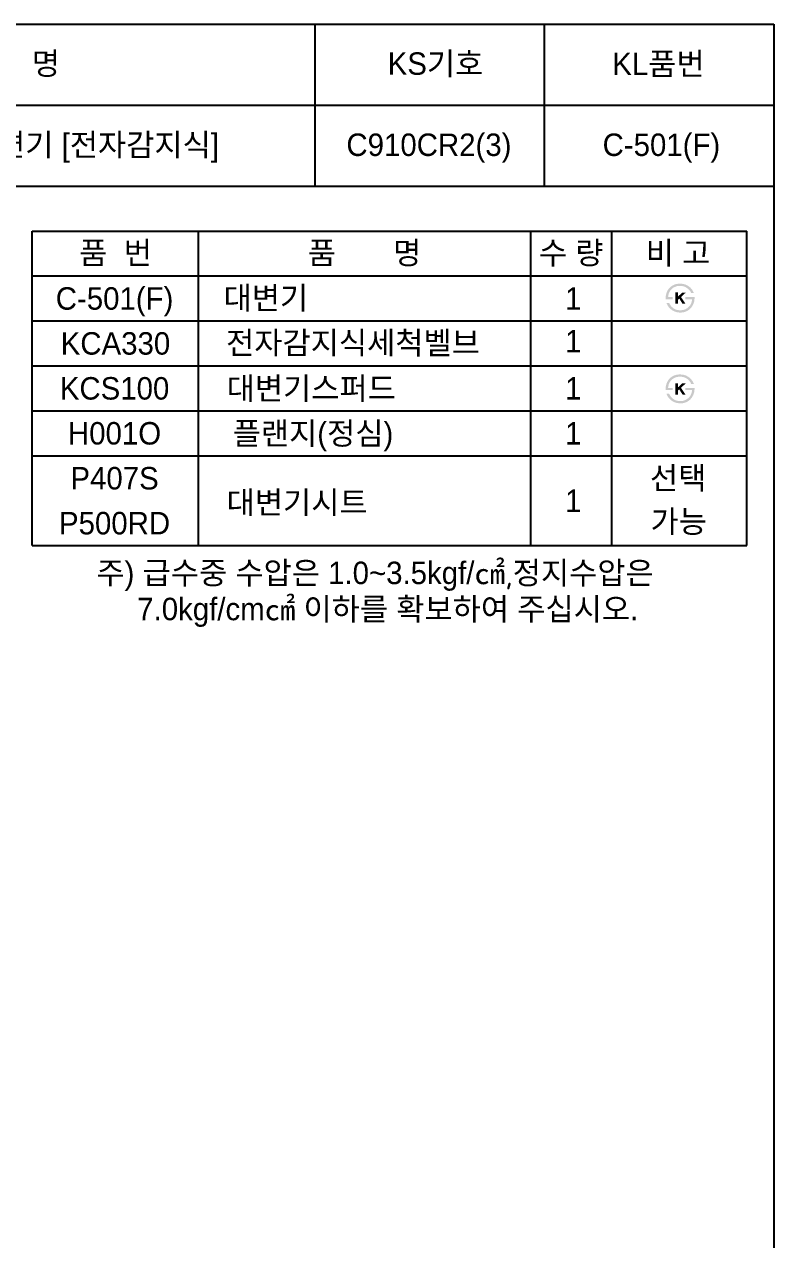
# Model space of a CAD drawing. Header units: millimetres. Extents: x 0 to 3800, y -67 to 2530.
# Drawn here: x 2966 to 3800, y 1178 to 2530 of the extents above; entities that cross this region are included whole.
import ezdxf
from ezdxf.enums import TextEntityAlignment as Align

# ---------------------------------------------------------------- set-up
doc = ezdxf.new("R2010")
doc.units = ezdxf.units.MM
doc.layers.add('TEXT', color=7, linetype='Continuous')
doc.layers.add('도각라인', color=255, linetype='Continuous')
doc.styles.add('타이틀', font='H2GTRM.TTF', dxfattribs={"height": 25})

msp = doc.modelspace()

# ---------------------------------------------------------------- hatches: boundary and pattern name
at = {"layer": 'TEXT'}
for points in [[(3679.9, 2224.2), (3679.8, 2224.6), (3679.8, 2225), (3679.8, 2225.4), (3679.8, 2225.8), (3679.8, 2226.2), (3679.9, 2226.6), (3679.9, 2227), (3679.9, 2227.4), (3680, 2227.8), (3680, 2228.2), (3680.1, 2228.6), (3680.2, 2229), (3680.3, 2229.4), (3680.4, 2229.8), (3680.5, 2230.1), (3680.6, 2230.5), (3680.7, 2230.9), (3680.8, 2231.3), (3681, 2231.7), (3681.1, 2232), (3681.3, 2232.4), (3681.4, 2232.7), (3681.6, 2233.1), (3681.8, 2233.4), (3682, 2233.8), (3682.1, 2234.1), (3682.4, 2234.4), (3682.6, 2234.8), (3682.8, 2235.1), (3683, 2235.4), (3683.2, 2235.7), (3683.8, 2236.3), (3684, 2236.6), (3684.3, 2236.9), (3684.6, 2237.2), (3684.9, 2237.5), (3685.2, 2237.8), (3685.5, 2238), (3685.8, 2238.3), (3686.1, 2238.5), (3686.4, 2238.7), (3686.8, 2239), (3687.1, 2239.2), (3687.4, 2239.4), (3687.8, 2239.6), (3688.2, 2239.8), (3688.5, 2239.9), (3688.9, 2240.1), (3689.3, 2240.3), (3689.7, 2240.5), (3690.2, 2240.6), (3690.6, 2240.7), (3691, 2240.9), (3691.5, 2241), (3691.9, 2241.1), (3692.4, 2241.2), (3692.8, 2241.2), (3693.3, 2241.3), (3693.8, 2241.4), (3694.2, 2241.4), (3694.7, 2241.4), (3695.2, 2241.5), (3695.7, 2241.5), (3696.5, 2241.5), (3696.8, 2241.4), (3697.2, 2241.4), (3697.6, 2241.4), (3697.9, 2241.3), (3698.3, 2241.3), (3698.6, 2241.2), (3699, 2241.2), (3699.3, 2241.1), (3699.7, 2241), (3700, 2241), (3700.4, 2240.9), (3700.7, 2240.8), (3701, 2240.7), (3701.4, 2240.6), (3701.7, 2240.5), (3702, 2240.4), (3702.3, 2240.2), (3702.6, 2240.1), (3702.9, 2240), (3703.2, 2239.8), (3703.5, 2239.7), (3703.8, 2239.5), (3704.1, 2239.4), (3704.4, 2239.2), (3704.7, 2239), (3705, 2238.9), (3705.2, 2238.7), (3705.5, 2238.5), (3705.8, 2238.3), (3706.1, 2238.1), (3706.5, 2237.7), (3706.9, 2237.4), (3707.3, 2237), (3707.7, 2236.6), (3708, 2236.2), (3708.4, 2235.8), (3708.7, 2235.4), (3709.1, 2234.9), (3709.4, 2234.5), (3709.7, 2234), (3710, 2233.5), (3710.3, 2233), (3710.5, 2232.5), (3710.8, 2232), (3711, 2231.5), (3711.3, 2230.9), (3711.3, 2230.9), (3708.2, 2230.9), (3708.2, 2230.9), (3708.1, 2231.1), (3708, 2231.3), (3708, 2231.4), (3707.9, 2231.6), (3707.8, 2231.8), (3707.7, 2232), (3707.7, 2232.1), (3707.6, 2232.3), (3707.5, 2232.5), (3707.4, 2232.6), (3707.3, 2232.8), (3707.2, 2233), (3707.1, 2233.1), (3707, 2233.3), (3706.9, 2233.5), (3706.7, 2233.6), (3706.6, 2233.8), (3706.5, 2233.9), (3706.2, 2234.3), (3705.9, 2234.6), (3705.6, 2234.9), (3705.3, 2235.2), (3705, 2235.5), (3704.7, 2235.8), (3704.3, 2236.1), (3704.1, 2236.3), (3703.8, 2236.4), (3703.6, 2236.6), (3703.4, 2236.8), (3703.1, 2236.9), (3702.9, 2237.1), (3702.6, 2237.2), (3702.4, 2237.4), (3702.2, 2237.5), (3701.9, 2237.6), (3701.7, 2237.7), (3701.4, 2237.8), (3701.2, 2238), (3700.9, 2238.1), (3700.6, 2238.2), (3700.4, 2238.3), (3700.1, 2238.3), (3699.9, 2238.4), (3699.6, 2238.5), (3699.3, 2238.6), (3699.1, 2238.6), (3698.8, 2238.7), (3698.5, 2238.7), (3698.2, 2238.8), (3698, 2238.8), (3697.7, 2238.9), (3697.4, 2238.9), (3697.1, 2238.9), (3696.8, 2239), (3696.5, 2239), (3696.3, 2239), (3696, 2239), (3695.6, 2239), (3695.3, 2239), (3694.9, 2238.9), (3694.6, 2238.9), (3694.3, 2238.9), (3693.9, 2238.9), (3693.6, 2238.8), (3693.3, 2238.8), (3693, 2238.7), (3692.7, 2238.7), (3692.3, 2238.6), (3692, 2238.5), (3691.7, 2238.4), (3691.4, 2238.3), (3691.1, 2238.2), (3690.9, 2238.1), (3690.6, 2238), (3690.3, 2237.9), (3690, 2237.8), (3689.7, 2237.7), (3689.4, 2237.5), (3689.2, 2237.4), (3688.9, 2237.3), (3688.7, 2237.1), (3688.4, 2236.9), (3688.1, 2236.8), (3687.9, 2236.6), (3687.6, 2236.4), (3687.4, 2236.2), (3687.2, 2236), (3686.9, 2235.8), (3686.7, 2235.6), (3686.5, 2235.4), (3686.2, 2235.2), (3686, 2235), (3685.8, 2234.7), (3685.6, 2234.5), (3685.4, 2234.3), (3685.2, 2234), (3685, 2233.8), (3684.8, 2233.5), (3684.7, 2233.3), (3684.5, 2233), (3684.3, 2232.7), (3684.2, 2232.5), (3684, 2232.2), (3683.9, 2231.9), (3683.8, 2231.6), (3683.7, 2231.3), (3683.5, 2231.1), (3683.4, 2230.8), (3683.3, 2230.5), (3683.2, 2230.2), (3683.1, 2229.8), (3683, 2229.5), (3683, 2229.2), (3682.9, 2228.9), (3682.8, 2228.6), (3682.8, 2228.2), (3682.7, 2227.9), (3682.7, 2227.6), (3682.7, 2227.2), (3682.6, 2226.9), (3682.6, 2226.5), (3682.6, 2226.5), (3687.8, 2226.5), (3687.8, 2226.5), (3687.8, 2226.5), (3687.8, 2224.2), (3687.8, 2224.2), (3687.8, 2224.2), (3679.9, 2224.2)], [(3693.6, 2227.2), (3698.4, 2231.6), (3702.3, 2231.6), (3696.9, 2226.6), (3701.9, 2219.1), (3698.6, 2219.1), (3695, 2224.8), (3693.6, 2223.6), (3693.6, 2219.1), (3690.7, 2219.1), (3690.7, 2231.7), (3693.6, 2231.7)], [(3712, 2226.5), (3712, 2226.1), (3712, 2225.6), (3712, 2225.2), (3712, 2224.8), (3711.9, 2224.3), (3711.9, 2223.9), (3711.9, 2223.5), (3711.8, 2223.1), (3711.7, 2222.7), (3711.6, 2222.2), (3711.6, 2221.8), (3711.5, 2221.4), (3711.3, 2221), (3711.2, 2220.6), (3711.1, 2220.2), (3711, 2219.8), (3710.8, 2219.4), (3710.7, 2219), (3710.5, 2218.7), (3710.4, 2218.3), (3710.2, 2217.9), (3710, 2217.6), (3709.8, 2217.2), (3709.6, 2216.9), (3709.4, 2216.5), (3709.2, 2216.2), (3709, 2215.9), (3708.8, 2215.5), (3708.5, 2215.2), (3708.3, 2214.9), (3708, 2214.6), (3707.8, 2214.3), (3707.5, 2214), (3707.2, 2213.7), (3707, 2213.5), (3706.7, 2213.2), (3706.4, 2212.9), (3706.1, 2212.7), (3705.8, 2212.4), (3705.5, 2212.2), (3705.2, 2212), (3704.8, 2211.8), (3704.5, 2211.6), (3704.2, 2211.4), (3703.8, 2211.2), (3703.5, 2211), (3703.1, 2210.8), (3702.8, 2210.7), (3702.4, 2210.5), (3702.1, 2210.3), (3701.7, 2210.2), (3701.3, 2210.1), (3700.9, 2209.9), (3700.5, 2209.8), (3700.2, 2209.7), (3699.8, 2209.6), (3699.4, 2209.6), (3699, 2209.5), (3698.6, 2209.4), (3698.2, 2209.4), (3697.8, 2209.4), (3697.4, 2209.3), (3697, 2209.3), (3696.6, 2209.3), (3695.9, 2209.3), (3695.3, 2209.3), (3694.6, 2209.4), (3694, 2209.5), (3693.3, 2209.5), (3693, 2209.6), (3692.7, 2209.7), (3692.4, 2209.7), (3692.1, 2209.8), (3691.8, 2209.9), (3691.5, 2209.9), (3691.2, 2210), (3691, 2210.1), (3690.7, 2210.2), (3690.4, 2210.3), (3690.1, 2210.4), (3689.8, 2210.5), (3689.5, 2210.6), (3689.3, 2210.7), (3689, 2210.9), (3688.7, 2211), (3688.5, 2211.1), (3688.2, 2211.3), (3687.9, 2211.4), (3687.7, 2211.6), (3687.4, 2211.7), (3686.9, 2212), (3686.6, 2212.2), (3686.4, 2212.4), (3686.1, 2212.6), (3685.9, 2212.8), (3685.6, 2213), (3685.4, 2213.2), (3685.1, 2213.4), (3684.9, 2213.6), (3684.7, 2213.8), (3684.5, 2214.1), (3684.2, 2214.3), (3684, 2214.5), (3683.8, 2214.8), (3683.6, 2215), (3683.4, 2215.2), (3683.2, 2215.5), (3683, 2215.8), (3682.8, 2216), (3682.6, 2216.3), (3682.5, 2216.6), (3682.3, 2216.8), (3682.1, 2217.1), (3681.9, 2217.4), (3681.8, 2217.7), (3681.6, 2218), (3681.5, 2218.3), (3681.3, 2218.6), (3681, 2219.2), (3680.8, 2219.9), (3680.8, 2219.9), (3683.7, 2219.9), (3683.7, 2219.9), (3683.9, 2219.4), (3684.2, 2219), (3684.4, 2218.6), (3684.6, 2218.2), (3684.9, 2217.9), (3685.1, 2217.5), (3685.4, 2217.1), (3685.7, 2216.8), (3685.9, 2216.5), (3686.2, 2216.1), (3686.5, 2215.8), (3686.8, 2215.5), (3687.1, 2215.2), (3687.4, 2215), (3687.7, 2214.7), (3688, 2214.5), (3688.2, 2214.3), (3688.4, 2214.1), (3688.7, 2214), (3688.9, 2213.8), (3689.1, 2213.7), (3689.4, 2213.5), (3689.6, 2213.4), (3689.9, 2213.2), (3690.1, 2213.1), (3690.4, 2213), (3690.6, 2212.9), (3690.9, 2212.8), (3691.1, 2212.7), (3691.4, 2212.6), (3691.7, 2212.5), (3691.9, 2212.4), (3692.2, 2212.3), (3692.5, 2212.3), (3692.7, 2212.2), (3693, 2212.1), (3693.3, 2212.1), (3693.6, 2212), (3693.9, 2212), (3694.2, 2212), (3694.5, 2211.9), (3694.8, 2211.9), (3695.1, 2211.9), (3695.4, 2211.9), (3695.7, 2211.9), (3696, 2211.9), (3696.3, 2211.9), (3697.1, 2211.9), (3697.4, 2211.9), (3697.7, 2212), (3698, 2212), (3698.2, 2212), (3698.5, 2212), (3698.7, 2212.1), (3699, 2212.1), (3699.3, 2212.2), (3699.5, 2212.2), (3699.8, 2212.3), (3700, 2212.4), (3700.3, 2212.5), (3700.5, 2212.5), (3700.8, 2212.6), (3701, 2212.7), (3701.3, 2212.8), (3701.5, 2212.9), (3701.8, 2213), (3702, 2213.1), (3702.3, 2213.3), (3702.5, 2213.4), (3702.7, 2213.5), (3703, 2213.7), (3703.2, 2213.8), (3703.4, 2213.9), (3703.7, 2214.1), (3703.9, 2214.3), (3704.1, 2214.4), (3704.3, 2214.6), (3704.6, 2214.8), (3704.8, 2215), (3705.1, 2215.2), (3705.3, 2215.4), (3705.6, 2215.7), (3705.8, 2215.9), (3706, 2216.1), (3706.2, 2216.4), (3706.4, 2216.6), (3706.6, 2216.9), (3706.8, 2217.1), (3707, 2217.4), (3707.2, 2217.7), (3707.3, 2218), (3707.5, 2218.2), (3707.7, 2218.5), (3707.8, 2218.8), (3708, 2219.1), (3708.1, 2219.4), (3708.2, 2219.7), (3708.3, 2220), (3708.4, 2220.4), (3708.6, 2220.7), (3708.7, 2221), (3708.7, 2221.3), (3708.8, 2221.7), (3708.9, 2222), (3709, 2222.4), (3709, 2222.7), (3709.1, 2223.1), (3709.1, 2223.4), (3709.2, 2223.8), (3709.2, 2224.2), (3709.2, 2224.2), (3701.8, 2224.2), (3701.8, 2224.2), (3701.8, 2224.2), (3701.8, 2226.5), (3701.8, 2226.5), (3701.8, 2226.5), (3712, 2226.5)], [(3679.9, 2123.2), (3679.8, 2123.6), (3679.8, 2124), (3679.8, 2124.4), (3679.8, 2124.8), (3679.8, 2125.2), (3679.9, 2125.6), (3679.9, 2126), (3679.9, 2126.4), (3680, 2126.8), (3680, 2127.2), (3680.1, 2127.6), (3680.2, 2128), (3680.3, 2128.4), (3680.4, 2128.8), (3680.5, 2129.1), (3680.6, 2129.5), (3680.7, 2129.9), (3680.8, 2130.3), (3681, 2130.7), (3681.1, 2131), (3681.3, 2131.4), (3681.4, 2131.8), (3681.6, 2132.1), (3681.8, 2132.5), (3682, 2132.8), (3682.1, 2133.1), (3682.4, 2133.5), (3682.6, 2133.8), (3682.8, 2134.1), (3683, 2134.4), (3683.2, 2134.7), (3683.8, 2135.3), (3684, 2135.6), (3684.3, 2135.9), (3684.6, 2136.2), (3684.9, 2136.5), (3685.2, 2136.8), (3685.5, 2137), (3685.8, 2137.3), (3686.1, 2137.5), (3686.4, 2137.7), (3686.8, 2138), (3687.1, 2138.2), (3687.4, 2138.4), (3687.8, 2138.6), (3688.2, 2138.8), (3688.5, 2139), (3688.9, 2139.1), (3689.3, 2139.3), (3689.7, 2139.5), (3690.2, 2139.6), (3690.6, 2139.7), (3691, 2139.9), (3691.5, 2140), (3691.9, 2140.1), (3692.4, 2140.2), (3692.8, 2140.3), (3693.3, 2140.3), (3693.8, 2140.4), (3694.2, 2140.4), (3694.7, 2140.5), (3695.2, 2140.5), (3695.7, 2140.5), (3696.5, 2140.5), (3696.8, 2140.4), (3697.2, 2140.4), (3697.6, 2140.4), (3697.9, 2140.3), (3698.3, 2140.3), (3698.6, 2140.2), (3699, 2140.2), (3699.3, 2140.1), (3699.7, 2140.1), (3700, 2140), (3700.4, 2139.9), (3700.7, 2139.8), (3701, 2139.7), (3701.4, 2139.6), (3701.7, 2139.5), (3702, 2139.4), (3702.3, 2139.3), (3702.6, 2139.1), (3702.9, 2139), (3703.2, 2138.8), (3703.5, 2138.7), (3703.8, 2138.5), (3704.1, 2138.4), (3704.4, 2138.2), (3704.7, 2138), (3705, 2137.9), (3705.2, 2137.7), (3705.5, 2137.5), (3705.8, 2137.3), (3706.1, 2137.1), (3706.5, 2136.7), (3706.9, 2136.4), (3707.3, 2136), (3707.7, 2135.6), (3708, 2135.2), (3708.4, 2134.8), (3708.7, 2134.4), (3709.1, 2133.9), (3709.4, 2133.5), (3709.7, 2133), (3710, 2132.5), (3710.3, 2132), (3710.5, 2131.5), (3710.8, 2131), (3711, 2130.5), (3711.3, 2129.9), (3711.3, 2129.9), (3708.2, 2129.9), (3708.2, 2129.9), (3708.1, 2130.1), (3708, 2130.3), (3708, 2130.4), (3707.9, 2130.6), (3707.8, 2130.8), (3707.7, 2131), (3707.7, 2131.1), (3707.6, 2131.3), (3707.5, 2131.5), (3707.4, 2131.6), (3707.3, 2131.8), (3707.2, 2132), (3707.1, 2132.1), (3707, 2132.3), (3706.9, 2132.5), (3706.7, 2132.6), (3706.6, 2132.8), (3706.5, 2132.9), (3706.2, 2133.3), (3705.9, 2133.6), (3705.6, 2133.9), (3705.3, 2134.2), (3705, 2134.5), (3704.7, 2134.8), (3704.3, 2135.1), (3704.1, 2135.3), (3703.8, 2135.4), (3703.6, 2135.6), (3703.4, 2135.8), (3703.1, 2135.9), (3702.9, 2136.1), (3702.6, 2136.2), (3702.4, 2136.4), (3702.2, 2136.5), (3701.9, 2136.6), (3701.7, 2136.7), (3701.4, 2136.9), (3701.2, 2137), (3700.9, 2137.1), (3700.6, 2137.2), (3700.4, 2137.3), (3700.1, 2137.4), (3699.9, 2137.4), (3699.6, 2137.5), (3699.3, 2137.6), (3699.1, 2137.6), (3698.8, 2137.7), (3698.5, 2137.8), (3698.2, 2137.8), (3698, 2137.8), (3697.7, 2137.9), (3697.4, 2137.9), (3697.1, 2137.9), (3696.8, 2138), (3696.5, 2138), (3696.3, 2138), (3696, 2138), (3695.6, 2138), (3695.3, 2138), (3694.9, 2138), (3694.6, 2137.9), (3694.3, 2137.9), (3693.9, 2137.9), (3693.6, 2137.8), (3693.3, 2137.8), (3693, 2137.7), (3692.7, 2137.7), (3692.3, 2137.6), (3692, 2137.5), (3691.7, 2137.4), (3691.4, 2137.3), (3691.1, 2137.3), (3690.9, 2137.2), (3690.6, 2137), (3690.3, 2136.9), (3690, 2136.8), (3689.7, 2136.7), (3689.4, 2136.5), (3689.2, 2136.4), (3688.9, 2136.3), (3688.7, 2136.1), (3688.4, 2135.9), (3688.1, 2135.8), (3687.9, 2135.6), (3687.6, 2135.4), (3687.4, 2135.2), (3687.2, 2135.1), (3686.9, 2134.9), (3686.7, 2134.6), (3686.5, 2134.4), (3686.2, 2134.2), (3686, 2134), (3685.8, 2133.8), (3685.6, 2133.5), (3685.4, 2133.3), (3685.2, 2133), (3685, 2132.8), (3684.8, 2132.5), (3684.7, 2132.3), (3684.5, 2132), (3684.3, 2131.7), (3684.2, 2131.5), (3684, 2131.2), (3683.9, 2130.9), (3683.8, 2130.6), (3683.7, 2130.4), (3683.5, 2130.1), (3683.4, 2129.8), (3683.3, 2129.5), (3683.2, 2129.2), (3683.1, 2128.9), (3683, 2128.5), (3683, 2128.2), (3682.9, 2127.9), (3682.8, 2127.6), (3682.8, 2127.2), (3682.7, 2126.9), (3682.7, 2126.6), (3682.7, 2126.2), (3682.6, 2125.9), (3682.6, 2125.5), (3682.6, 2125.5), (3687.8, 2125.5), (3687.8, 2125.5), (3687.8, 2125.5), (3687.8, 2123.2), (3687.8, 2123.2), (3687.8, 2123.2), (3679.9, 2123.2)], [(3712, 2125.5), (3712, 2125.1), (3712, 2124.7), (3712, 2124.2), (3712, 2123.8), (3711.9, 2123.4), (3711.9, 2122.9), (3711.9, 2122.5), (3711.8, 2122.1), (3711.7, 2121.7), (3711.6, 2121.2), (3711.6, 2120.8), (3711.5, 2120.4), (3711.3, 2120), (3711.2, 2119.6), (3711.1, 2119.2), (3711, 2118.8), (3710.8, 2118.4), (3710.7, 2118), (3710.5, 2117.7), (3710.4, 2117.3), (3710.2, 2116.9), (3710, 2116.6), (3709.8, 2116.2), (3709.6, 2115.9), (3709.4, 2115.5), (3709.2, 2115.2), (3709, 2114.9), (3708.8, 2114.6), (3708.5, 2114.2), (3708.3, 2113.9), (3708, 2113.6), (3707.8, 2113.3), (3707.5, 2113), (3707.2, 2112.7), (3707, 2112.5), (3706.7, 2112.2), (3706.4, 2111.9), (3706.1, 2111.7), (3705.8, 2111.5), (3705.5, 2111.2), (3705.2, 2111), (3704.8, 2110.8), (3704.5, 2110.6), (3704.2, 2110.4), (3703.8, 2110.2), (3703.5, 2110), (3703.1, 2109.8), (3702.8, 2109.7), (3702.4, 2109.5), (3702.1, 2109.4), (3701.7, 2109.2), (3701.3, 2109.1), (3700.9, 2109), (3700.5, 2108.8), (3700.2, 2108.7), (3699.8, 2108.7), (3699.4, 2108.6), (3699, 2108.5), (3698.6, 2108.5), (3698.2, 2108.4), (3697.8, 2108.4), (3697.4, 2108.3), (3697, 2108.3), (3696.6, 2108.3), (3695.9, 2108.3), (3695.3, 2108.4), (3694.6, 2108.4), (3694, 2108.5), (3693.3, 2108.6), (3693, 2108.6), (3692.7, 2108.7), (3692.4, 2108.7), (3692.1, 2108.8), (3691.8, 2108.9), (3691.5, 2108.9), (3691.2, 2109), (3691, 2109.1), (3690.7, 2109.2), (3690.4, 2109.3), (3690.1, 2109.4), (3689.8, 2109.5), (3689.5, 2109.6), (3689.3, 2109.7), (3689, 2109.9), (3688.7, 2110), (3688.5, 2110.1), (3688.2, 2110.3), (3687.9, 2110.4), (3687.7, 2110.6), (3687.4, 2110.7), (3686.9, 2111.1), (3686.6, 2111.2), (3686.4, 2111.4), (3686.1, 2111.6), (3685.9, 2111.8), (3685.6, 2112), (3685.4, 2112.2), (3685.1, 2112.4), (3684.9, 2112.6), (3684.7, 2112.8), (3684.5, 2113.1), (3684.2, 2113.3), (3684, 2113.5), (3683.8, 2113.8), (3683.6, 2114), (3683.4, 2114.3), (3683.2, 2114.5), (3683, 2114.8), (3682.8, 2115), (3682.6, 2115.3), (3682.5, 2115.6), (3682.3, 2115.8), (3682.1, 2116.1), (3681.9, 2116.4), (3681.8, 2116.7), (3681.6, 2117), (3681.5, 2117.3), (3681.3, 2117.6), (3681, 2118.2), (3680.8, 2118.9), (3680.8, 2118.9), (3683.7, 2118.9), (3683.7, 2118.9), (3683.9, 2118.5), (3684.2, 2118), (3684.4, 2117.6), (3684.6, 2117.2), (3684.9, 2116.9), (3685.1, 2116.5), (3685.4, 2116.1), (3685.7, 2115.8), (3685.9, 2115.5), (3686.2, 2115.1), (3686.5, 2114.8), (3686.8, 2114.5), (3687.1, 2114.3), (3687.4, 2114), (3687.7, 2113.7), (3688, 2113.5), (3688.2, 2113.3), (3688.4, 2113.1), (3688.7, 2113), (3688.9, 2112.8), (3689.1, 2112.7), (3689.4, 2112.5), (3689.6, 2112.4), (3689.9, 2112.3), (3690.1, 2112.1), (3690.4, 2112), (3690.6, 2111.9), (3690.9, 2111.8), (3691.1, 2111.7), (3691.4, 2111.6), (3691.7, 2111.5), (3691.9, 2111.4), (3692.2, 2111.4), (3692.5, 2111.3), (3692.7, 2111.2), (3693, 2111.2), (3693.3, 2111.1), (3693.6, 2111.1), (3693.9, 2111), (3694.2, 2111), (3694.5, 2111), (3694.8, 2110.9), (3695.1, 2110.9), (3695.4, 2110.9), (3695.7, 2110.9), (3696, 2110.9), (3696.3, 2110.9), (3697.1, 2110.9), (3697.4, 2110.9), (3697.7, 2111), (3698, 2111), (3698.2, 2111), (3698.5, 2111.1), (3698.7, 2111.1), (3699, 2111.1), (3699.3, 2111.2), (3699.5, 2111.3), (3699.8, 2111.3), (3700, 2111.4), (3700.3, 2111.5), (3700.5, 2111.5), (3700.8, 2111.6), (3701, 2111.7), (3701.3, 2111.8), (3701.5, 2111.9), (3701.8, 2112), (3702, 2112.2), (3702.3, 2112.3), (3702.5, 2112.4), (3702.7, 2112.5), (3703, 2112.7), (3703.2, 2112.8), (3703.4, 2113), (3703.7, 2113.1), (3703.9, 2113.3), (3704.1, 2113.4), (3704.3, 2113.6), (3704.6, 2113.8), (3704.8, 2114), (3705.1, 2114.2), (3705.3, 2114.4), (3705.6, 2114.7), (3705.8, 2114.9), (3706, 2115.1), (3706.2, 2115.4), (3706.4, 2115.6), (3706.6, 2115.9), (3706.8, 2116.2), (3707, 2116.4), (3707.2, 2116.7), (3707.3, 2117), (3707.5, 2117.3), (3707.7, 2117.5), (3707.8, 2117.8), (3708, 2118.1), (3708.1, 2118.4), (3708.2, 2118.7), (3708.3, 2119), (3708.4, 2119.4), (3708.6, 2119.7), (3708.7, 2120), (3708.7, 2120.3), (3708.8, 2120.7), (3708.9, 2121), (3709, 2121.4), (3709, 2121.7), (3709.1, 2122.1), (3709.1, 2122.4), (3709.2, 2122.8), (3709.2, 2123.2), (3709.2, 2123.2), (3701.8, 2123.2), (3701.8, 2123.2), (3701.8, 2123.2), (3701.8, 2125.5), (3701.8, 2125.5), (3701.8, 2125.5), (3712, 2125.5)], [(3693.6, 2126.2), (3698.4, 2130.6), (3702.3, 2130.6), (3696.9, 2125.6), (3701.9, 2118.1), (3698.6, 2118.1), (3695, 2123.8), (3693.6, 2122.6), (3693.6, 2118.1), (3690.7, 2118.1), (3690.7, 2130.7), (3693.6, 2130.7)]]:
    msp.add_hatch(color=256, dxfattribs=at).paths.add_polyline_path(points, flags=0)

# ---------------------------------------------------------------- linework, layer by layer
at = {"layer": '도각라인', "color": 7}
for p, q in [((2000, 2530), (3800, 2530)), ((3290, 2350), (3290, 2530)), ((3545, 2350), (3545, 2530)), ((3800, 2530), (3800, 0)), ((2520, 2440), (3800, 2440)), ((2000, 2350), (3800, 2350)), ((2975, 2300), (3770, 2300)), ((2975, 2150), (2975, 2300)), ((3160, 2150), (3160, 2300)), ((3530, 2150), (3530, 2300)), ((3620, 2150), (3620, 2300)), ((3770, 2150), (3770, 2300)), ((2975, 2250), (3770, 2250)), ((2975, 2200), (3770, 2200)), ((2975, 1950.2), (2975, 2150)), ((2975, 2150), (3770, 2150)), ((3160, 1950.2), (3160, 2150)), ((3530, 1950.2), (3530, 2150)), ((3620, 1950.2), (3620, 2150)), ((3770, 1950.2), (3770, 2150)), ((2975, 2100), (3770, 2100)), ((2975, 2100), (3770, 2100)), ((2975, 2050), (3770, 2050)), ((2975, 1950.2), (3770, 1950.2))]:
    msp.add_line(p, q, dxfattribs=at)

# ---------------------------------------------------------------- texts
at = {"layer": 'TEXT', "style": '타이틀'}
for s, p in [('품             명', (2915.7, 2486.4)), ('KS기호', (3423.8, 2486.3)), ('KL품번', (3671.8, 2486.1)), ('절수형 서양식 사이펀 변기 [전자감지식]', (2904.7, 2396)), ('C910CR2(3)', (3416.5, 2396)), ('C-501(F)', (3675.1, 2396)), ('품  번', (3067.9, 2275.7)), ('품       명', (3344.8, 2275.7)), ('수 량', (3574.8, 2275.7)), ('비 고', (3693.6, 2275.7)), ('C-501(F)', (3066.8, 2225)), ('대변기', (3235.1, 2225.6)), ('1', (3577, 2225)), ('전자감지식세척벨브', (3332, 2175.6)), ('KCA330', (3067.8, 2175)), ('1', (3577, 2177.5)), ('KCS100', (3066.8, 2125)), ('대변기스퍼드', (3285.6, 2125)), ('1', (3577, 2125)), ('H001O', (3066.8, 2075)), ('플랜지(정심)', (3287.5, 2075)), ('1', (3577, 2075)), ('P407S', (3066.8, 2025)), ('선택', (3693.7, 2025.3)), ('대변기시트', (3269.9, 1998.1)), ('1', (3577, 2000)), ('P500RD', (3066.8, 1975)), ('가능', (3694.4, 1976.8))]:
    msp.add_text(s, height=25, dxfattribs=at).set_placement(p, align=Align.MIDDLE_CENTER)
at = {"layer": 'TEXT', "insert": (3046.6, 1932.2), "char_height": 25, "width": 820.252, "attachment_point": 1, "line_spacing_factor": 0.963855, "style": '타이틀'}
msp.add_mtext('\\A1;주) 급수중 수압은 1.0~3.5kgf/㎠{\\fISOCPEUR|b0|i0|c0|p34;,}정지수압은 \\P     7.0kgf/cm㎠ 이하를 확보하여 주십시오.', dxfattribs=at)

doc.saveas('drawing.dxf')
